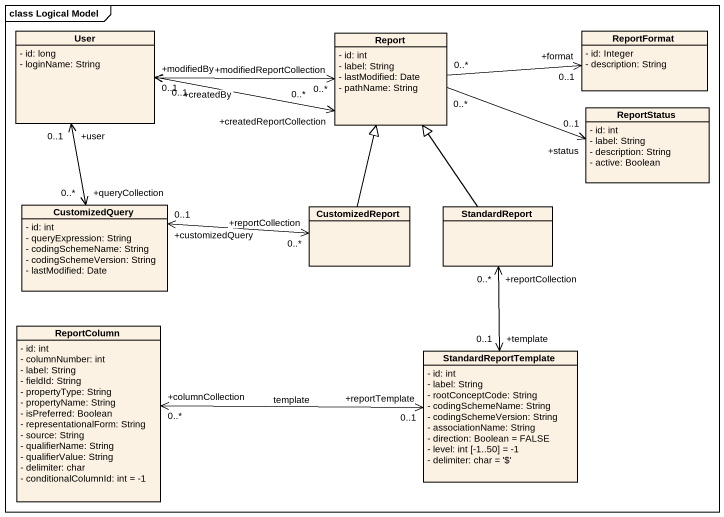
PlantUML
@startuml
mainframe class Logical Model
hide circle
hide empty members
skinparam classAttributeIconSize 0
class User {
  - id: long
  - loginName: String
}
class Report {
  - id: int
  - label: String
  - lastModified: Date
  - pathName: String
}
class ReportFormat {
  - id: Integer
  - description: String
}
class ReportStatus {
  - id: int
  - label: String
  - description: String
  - active: Boolean
}
class CustomizedQuery {
  - id: int
  - queryExpression: String
  - codingSchemeName: String
  - codingSchemeVersion: String
  - lastModified: Date
}
class CustomizedReport
class StandardReport
class ReportColumn {
  - id: int
  - columnNumber: int
  - label: String
  - fieldId: String
  - propertyType: String
  - propertyName: String
  - isPreferred: Boolean
  - representationalForm: String
  - source: String
  - qualifierName: String
  - qualifierValue: String
  - delimiter: char
  - conditionalColumnId: int = -1
}
class StandardReportTemplate {
  - id: int
  - label: String
  - rootConceptCode: String
  - codingSchemeName: String
  - codingSchemeVersion: String
  - associationName: String
  - direction: Boolean = FALSE
  - level: int [-1..50] = -1
  - delimiter: char = '$'
}
Report "+modifiedReportCollection\n0..*" <-left-> "+modifiedBy\n0..1" User
Report "+createdReportCollection\n0..*" <-left-> "+createdBy\n0..1" User
Report "0..*" -right-> "+format\n0..1" ReportFormat
Report "0..*" -right-> "+status\n0..1" ReportStatus
CustomizedQuery "+queryCollection\n0..*" <-up-> "+user\n0..1" User
CustomizedReport -up-|> Report
CustomizedReport "+reportCollection\n0..*" <-left-> "+customizedQuery\n0..1" CustomizedQuery
StandardReport -up-|> Report
StandardReport "+reportCollection\n0..*" <--> "+template\n0..1" StandardReportTemplate
StandardReportTemplate "+reportTemplate\n0..1" <-left-> "+columnCollection\n0..*" ReportColumn : template
@enduml
